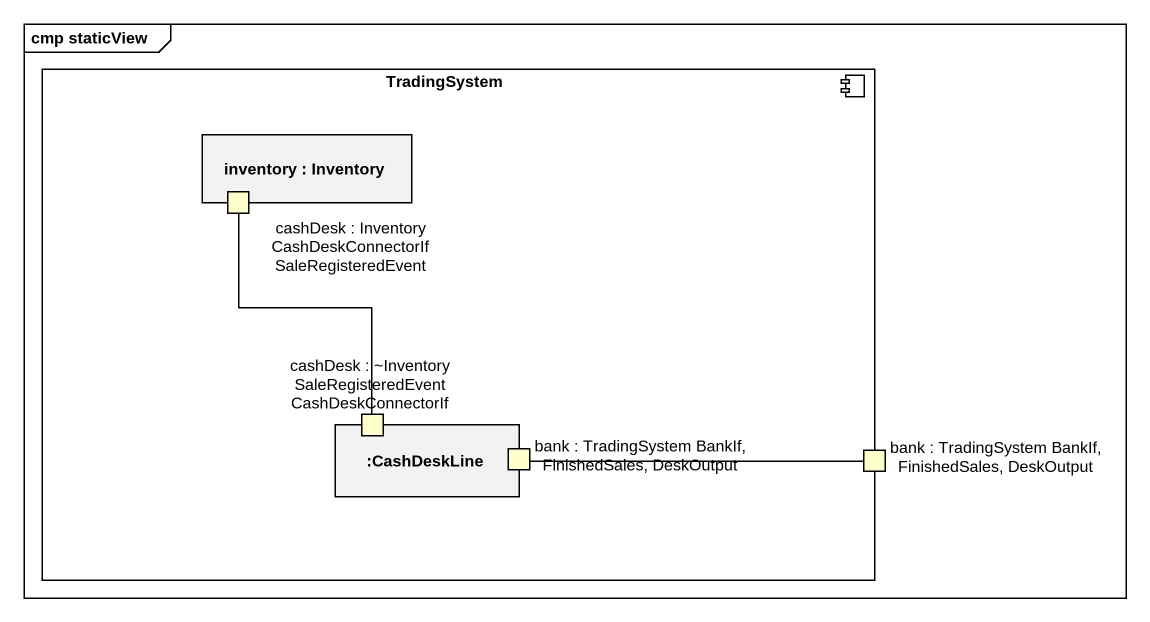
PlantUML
@startuml
mainframe cmp staticView
component TradingSystem {
  rectangle "inventory : Inventory" as inventory {
    port "cashDesk : Inventory CashDeskConnectorIf SaleRegisteredEvent" as cashDesk_Inventory #FFFFCC
  }
  rectangle ":CashDeskLine" as CashDeskLine {
    port "cashDesk : ~Inventory SaleRegisteredEvent CashDeskConnectorIf" as cashDesk_Inventory_2 #FFFFCC
    port "bank : TradingSystem BankIf, FinishedSales, DeskOutput" as bank_TradingSystem_BankIf #FFFFCC
  }
  port "bank : TradingSystem BankIf, FinishedSales, DeskOutput" as bank_TradingSystem_BankIf_2 #FFFFCC
}
cashDesk_Inventory -- cashDesk_Inventory_2
bank_TradingSystem_BankIf_2 -left- bank_TradingSystem_BankIf
@enduml
